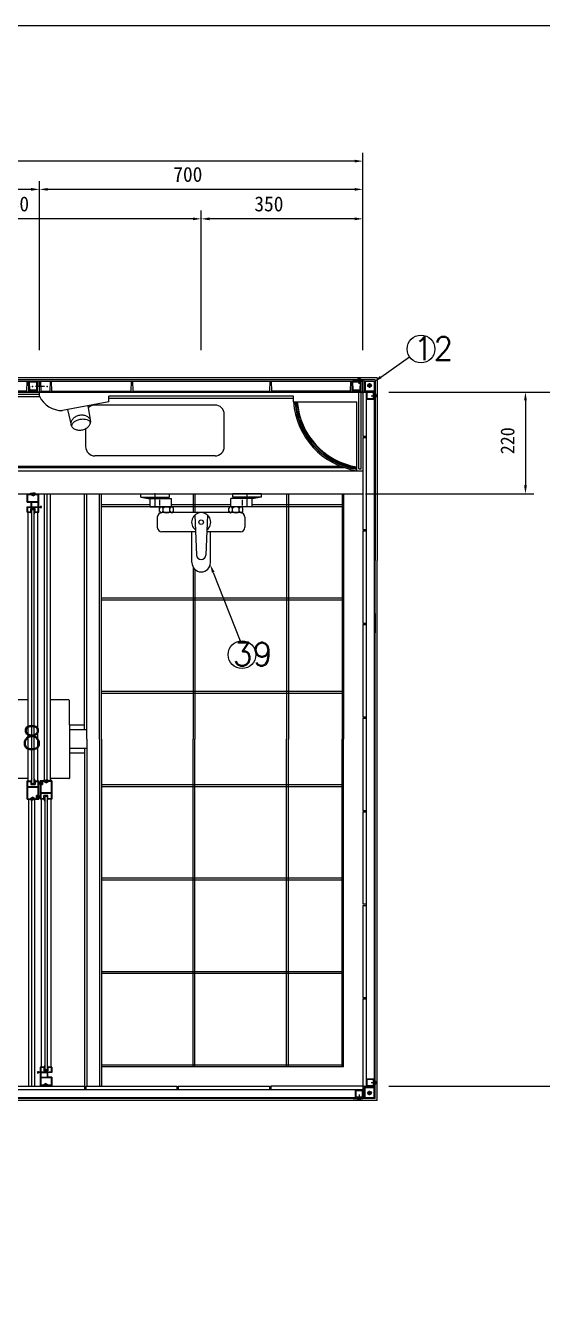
# Model space of a CAD drawing. Header units: inches. Extents: x -1249499 to 290957, y -589671 to 1013543.
# Drawn here: x -871088 to -869970, y 305047 to 307814 of the extents above; entities that cross this region are included whole.
import ezdxf

# ---------------------------------------------------------------- set-up
doc = ezdxf.new("R2010")
doc.units = ezdxf.units.IN
doc.header["$MEASUREMENT"] = 0
doc.linetypes.add('CENTER', pattern=[2, 1.25, -0.25, 0.25, -0.25])
doc.layers.add('DIM', color=1, linetype='Continuous')
doc.layers.add('PARTLIST', color=6, linetype='Continuous')
doc.styles.add('HSG', font='SIMPLEX', dxfattribs={"width": 0.75, "bigfont": 'HSG2'})
doc.styles.get("Standard").update_dxf_attribs({"font": 'DotumChe.ttf'})

# ---------------------------------------------------------------- blocks, each defined once
blk = doc.blocks.new('PYEOUN-T')
at = {"color": 4}
blk.add_line((-11, 0), (8.7, 0), dxfattribs=at)
for p in [(-17, 0), (14.7, 0)]:
    blk.add_point(p, dxfattribs=at)
blk = doc.blocks.new('*X1194')
at = {"color": 0}
for p, q in [((5033.1, 3732.1), (5039.8, 3738.7)), ((5034.3, 3736.7), (5040.7, 3743.1)), ((5035.2, 3741.2), (5041.3, 3747.3)), ((5036, 3745.5), (5041.9, 3751.4)), ((5036.6, 3749.7), (5042.3, 3755.4)), ((5037.1, 3753.7), (5042.7, 3759.3)), ((5037.5, 3757.7), (5039.5, 3759.6)), ((5023, 3704.2), (5032.5, 3713.8)), ((5025.9, 3710.7), (5034.5, 3719.3)), ((5028.2, 3716.5), (5036.2, 3724.5)), ((5030.2, 3722), (5037.6, 3729.5)), ((5031.8, 3727.2), (5038.8, 3734.2)), ((4969.6, 3636.7), (5018.1, 3685.2)), ((5005.9, 3676.6), (5023.3, 3693.9)), ((5014.2, 3688.4), (5027.1, 3701.3)), ((5019.3, 3697), (5030.1, 3707.8)), ((4981.6, 3645.1), (5009.7, 3673.3)), ((4930.3, 3618.6), (4938.3, 3626.6)), ((4935.5, 3620.3), (4944.2, 3628.9)), ((4941, 3622.3), (4950.6, 3631.8)), ((4947, 3624.7), (4957.8, 3635.6)), ((4953.5, 3627.7), (4966.4, 3640.6)), ((4960.9, 3631.5), (4978.2, 3648.9)), ((4908.7, 3614.7), (4913.6, 3619.6)), ((4908.7, 3618.2), (4909.3, 3618.8)), ((4911.7, 3614.2), (4918.1, 3620.5)), ((4916.1, 3615), (4922.7, 3621.7)), ((4920.6, 3616), (4927.6, 3623)), ((4925.3, 3617.2), (4932.8, 3624.6))]:
    blk.add_line(p, q, dxfattribs=at)

msp = doc.modelspace()

# ---------------------------------------------------------------- linework, layer by layer
at = {"layer": 'DIM'}
msp.add_lwpolyline([(-873198.2, 307814.5), (-866025.2, 307814.5), (-866025.2, 302152.1), (-873198.2, 302152.1)], close=True, dxfattribs=at)
at = {"layer": 'PARTLIST', "color": 4, "linetype": 'Continuous'}
for p, q in [((-870358.4, 307112.1), (-870358.4, 307539.2)), ((-870376.4, 307521.2), (-872445.4, 307521.2)), ((-871058.4, 307112.1), (-871058.4, 307478.1)), ((-870358.4, 307112.1), (-870358.4, 307478.1)), ((-871076.4, 307460.1), (-871645.2, 307460.1)), ((-870376.4, 307460.1), (-871040.4, 307460.1)), ((-870726.4, 307396.3), (-871440.4, 307396.3)), ((-870708.4, 307112.1), (-870708.4, 307414.3)), ((-870376.4, 307396.3), (-870690.4, 307396.3)), ((-870358.4, 307112.1), (-870358.4, 307414.3)), ((-870302.5, 307021.4), (-869915.7, 307021.4)), ((-870302.5, 307021.4), (-869833.7, 307021.4)), ((-870297.1, 307021.4), (-869988.7, 307021.4)), ((-870006.7, 307003.4), (-870006.7, 306819.4)), ((-870353, 306801.4), (-869988.7, 306801.4)), ((-870302.5, 305519.4), (-869915.7, 305519.4)), ((-870302.5, 305519.4), (-869833.7, 305519.4))]:
    msp.add_line(p, q, dxfattribs=at)
at = {"layer": 'PARTLIST'}
for p, q in [((-871065.3, 307052.4), (-872494.2, 307052.4)), ((-871065.3, 307047.9), (-872489.7, 307047.9)), ((-871663.2, 307045.4), (-871058.4, 307045.4)), ((-871085.4, 307023.4), (-871084.7, 307045.4)), ((-871081.4, 307023.4), (-871082.2, 307045.4)), ((-871079.5, 307025.4), (-871080.1, 307043.4)), ((-871080.1, 307043.4), (-871063.7, 307043.4)), ((-870327.4, 307052.4), (-871065.3, 307052.4)), ((-870331.9, 307047.9), (-871065.3, 307047.9)), ((-871064.4, 307025.4), (-871063.7, 307043.4)), ((-871062.4, 307023.4), (-871061.7, 307045.4)), ((-871058.4, 307045.4), (-870358.4, 307045.4)), ((-871058.4, 307021.4), (-871058.4, 307045.4)), ((-871054.4, 307023.4), (-871055.2, 307045.4)), ((-871054.4, 307023.4), (-871055.2, 307045.4)), ((-871035.4, 307023.4), (-871034.7, 307045.4)), ((-871031.4, 307023.4), (-871032.2, 307045.4)), ((-870859.9, 307045.4), (-870860.4, 307023.4)), ((-870857, 307045.4), (-870856.4, 307023.4)), ((-870559.9, 307045.4), (-870560.4, 307023.4)), ((-870557, 307045.4), (-870556.4, 307023.4)), ((-870385.4, 307023.4), (-870384.9, 307045.4)), ((-870381.4, 307023.4), (-870382, 307045.4)), ((-870379.5, 307025.4), (-870380.1, 307043.4)), ((-870380.1, 307043.4), (-870363.7, 307043.4)), ((-870379.4, 307047.9), (-870379.4, 307045.4)), ((-870379.4, 307047.9), (-870358.4, 307047.9)), ((-870358.4, 307045.4), (-870379.4, 307045.4)), ((-870362.4, 307048.9), (-870370.4, 307048.9)), ((-870366.4, 307039.5), (-870366.4, 307051.9)), ((-870364.4, 307025.4), (-870363.7, 307043.4)), ((-870362.4, 307023.4), (-870361.9, 307045.4)), ((-870358.4, 307021.4), (-870358.4, 307045.4)), ((-870358.4, 307021.4), (-870358.4, 307045.4)), ((-870355.9, 307045.4), (-870355.9, 307023.9)), ((-870353.9, 307045.4), (-870353.9, 307023.9)), ((-870353.9, 307045.4), (-870334.4, 307045.4)), ((-870348.9, 307035.9), (-870338.9, 307035.9)), ((-870345.9, 307036.2), (-870344.2, 307036.2)), ((-870345.9, 307035.6), (-870344.2, 307035.6)), ((-870344.2, 307037.9), (-870344.2, 307036.2)), ((-870344.2, 307035.6), (-870344.2, 307034)), ((-870343.9, 307040.9), (-870343.9, 307030.9)), ((-870343.6, 307037.9), (-870343.6, 307036.2)), ((-870343.6, 307036.2), (-870342, 307036.2)), ((-870343.6, 307035.6), (-870343.6, 307034)), ((-870343.6, 307035.6), (-870342, 307035.6)), ((-870334.4, 307045.4), (-870334.4, 307023.9)), ((-870331.9, 307047.9), (-870331.9, 306657.3)), ((-870327.4, 307052.4), (-870327.4, 306657.3)), ((-870334.4, 307021.4), (-872464.4, 307021.4)), ((-870362.2, 307021.4), (-872463.4, 307021.4)), ((-871047.6, 307021.4), (-872463.2, 307021.4)), ((-871047.6, 307021.4), (-872463.2, 307021.4)), ((-872462.4, 307021.4), (-870362.2, 307021.4)), ((-870367.6, 307021.4), (-872462.4, 307021.4)), ((-870950.8, 307021.4), (-872462.4, 307021.4)), ((-871058.4, 307016.4), (-871962.5, 307016.4)), ((-871058.4, 307011.4), (-871962.5, 307011.4)), ((-871085.4, 307023.4), (-871261.2, 307023.4)), ((-871062.4, 307023.4), (-871081.4, 307023.4)), ((-871064.4, 307025.4), (-871079.5, 307025.4)), ((-871058.4, 307021.4), (-870362.2, 307021.4)), ((-871058.4, 307012.4), (-871058.4, 307021.4)), ((-871054.4, 307023.4), (-871035.4, 307023.4)), ((-871054.4, 307023.4), (-871035.4, 307023.4)), ((-871031.4, 307023.4), (-870860.4, 307023.4)), ((-870508.4, 307012.4), (-870908.4, 307012.4)), ((-870908.4, 307000.4), (-870908.4, 307012.4)), ((-870508.4, 307007.4), (-870908.4, 307007.4)), ((-870856.4, 307023.4), (-870702.6, 307023.4)), ((-870706.4, 307023.4), (-870560.4, 307023.4)), ((-870385.4, 307023.4), (-870556.4, 307023.4)), ((-870508.4, 307000.4), (-870508.4, 307012.4)), ((-870362.4, 307023.4), (-870381.4, 307023.4)), ((-870364.4, 307025.4), (-870379.5, 307025.4)), ((-870367.6, 306855.2), (-870367.6, 307021.4)), ((-870362.2, 306855.2), (-870362.2, 307021.4)), ((-870356, 307021.4), (-870360.8, 307021.4)), ((-870358.4, 307021.4), (-870360.8, 307021.4)), ((-870360.8, 307021.4), (-870358.4, 307021.4)), ((-870360.8, 307021.4), (-870358.4, 307021.4)), ((-870358.4, 307021.4), (-870358.4, 307023.8)), ((-870358.4, 307021.4), (-870358.4, 306926.4)), ((-870358.4, 307021.4), (-870356, 307021.4)), ((-870358.4, 307021.4), (-870358.4, 307019)), ((-870358.4, 307019), (-870358.4, 307021.4)), ((-870358.4, 307021.4), (-870358.4, 307019)), ((-870358.4, 307021.4), (-870334.4, 307021.4)), ((-870358.4, 307021.4), (-870334.4, 307021.4)), ((-870355.9, 307023.9), (-870334.4, 307023.9)), ((-870351.4, 307021.4), (-870351.4, 305519.4)), ((-870350.4, 307005.4), (-870350.4, 307021.4)), ((-870349.2, 307006.6), (-870349.2, 307020.2)), ((-870335.6, 307020.2), (-870349.2, 307020.2)), ((-870335.6, 307006.6), (-870349.2, 307006.6)), ((-870340.3, 307013.4), (-870328, 307013.4)), ((-870335.6, 307006.6), (-870335.6, 307020.2)), ((-870334.4, 307021.4), (-870334.4, 305519.4)), ((-870331.9, 307021.4), (-870331.9, 307000.4)), ((-870330.9, 307017.4), (-870330.9, 307009.4)), ((-870908.4, 307000.4), (-871008.4, 306981.4)), ((-870997.4, 306983.5), (-870989.6, 306950.2)), ((-870953.7, 306991.8), (-870948.1, 306957.7)), ((-870678.4, 306993.4), (-870938.4, 306993.4)), ((-870508.4, 307000.4), (-870371.4, 307000.4)), ((-870371.4, 306851.4), (-870371.4, 307000.4)), ((-870334.4, 307005.4), (-870350.4, 307005.4)), ((-870334.4, 307000.4), (-870331.9, 307000.4)), ((-870658.4, 306903.4), (-870658.4, 306973.4)), ((-870358.4, 306926.4), (-870351.4, 306926.4)), ((-870358.4, 306923.4), (-870358.4, 306723.9)), ((-870358.4, 306923.4), (-870351.4, 306923.4)), ((-870678.4, 306883.4), (-870938.4, 306883.4)), ((-871171.5, 306861.4), (-870407.7, 306861.4)), ((-871171.5, 306858.4), (-870399.7, 306858.4)), ((-871171.5, 306851.4), (-870462.4, 306851.4)), ((-871171.5, 306851.4), (-870358.4, 306851.4)), ((-870371.4, 306851.4), (-870358.4, 306851.4)), ((-870367.6, 306855.2), (-870362.2, 306855.2)), ((-871183.6, 306801.4), (-870358.4, 306801.4)), ((-871084.9, 306801.4), (-871059.9, 306801.4)), ((-871084.9, 306783.4), (-871084.9, 306801.4)), ((-871083.7, 306800.2), (-871072.9, 306800.2)), ((-871083.7, 306784.6), (-871083.7, 306800.2)), ((-871077.4, 306801.4), (-871077.4, 306802.9)), ((-871077.4, 306802.9), (-871072.4, 306802.9)), ((-871072.9, 306797), (-871077.4, 306800.2)), ((-871076.4, 306800.2), (-871076.4, 306801.4)), ((-871072.9, 306797), (-871072.9, 306800.9)), ((-871072.9, 306800.9), (-871072.4, 306800.9)), ((-871067.4, 306802.9), (-871072.4, 306802.9)), ((-871071.9, 306800.9), (-871072.4, 306800.9)), ((-871071.9, 306797), (-871071.9, 306800.9)), ((-871071.9, 306800.2), (-871061.1, 306800.2)), ((-871071.9, 306797), (-871067.4, 306800.2)), ((-871068.4, 306800.2), (-871068.4, 306801.4)), ((-871067.4, 306801.4), (-871067.4, 306802.9)), ((-871061.1, 306784.6), (-871061.1, 306800.2)), ((-871059.9, 306773.4), (-871059.9, 306801.4)), ((-871058.4, 306801.4), (-870358.4, 306801.4)), ((-871047.4, 306181.9), (-871047.4, 306801.4)), ((-871041.4, 306181.9), (-871041.4, 306801.4)), ((-871034.4, 306181.9), (-871034.4, 306801.4)), ((-870839.1, 306801.4), (-870777.1, 306801.4)), ((-870839.1, 306794.4), (-870839.1, 306801.4)), ((-870839.1, 306794.4), (-870777.1, 306794.4)), ((-870839.1, 306794.4), (-870823.1, 306791.4)), ((-870823.1, 306791.4), (-870772.9, 306791.4)), ((-870818.6, 306773.4), (-870818.6, 306791.4)), ((-870797.6, 306776.4), (-870797.6, 306788.4)), ((-870777.1, 306794.4), (-870793.1, 306791.4)), ((-870777.1, 306794.4), (-870777.1, 306801.4)), ((-870772.9, 306773.4), (-870772.9, 306791.4)), ((-870593.8, 306791.4), (-870643.9, 306791.4)), ((-870643.9, 306773.4), (-870643.9, 306791.4)), ((-870577.8, 306801.4), (-870639.8, 306801.4)), ((-870639.8, 306794.4), (-870639.8, 306801.4)), ((-870577.8, 306794.4), (-870639.8, 306794.4)), ((-870639.8, 306794.4), (-870623.8, 306791.4)), ((-870619.3, 306776.4), (-870619.3, 306788.4)), ((-870598.3, 306773.4), (-870598.3, 306791.4)), ((-870577.8, 306794.4), (-870593.8, 306791.4)), ((-870577.8, 306794.4), (-870577.8, 306801.4)), ((-871084.9, 306783.4), (-871076.1, 306783.4)), ((-871084.9, 306773.4), (-871076.1, 306773.4)), ((-871084.9, 306761.4), (-871084.9, 306773.4)), ((-871084.9, 306761.4), (-871076.9, 306761.4)), ((-871083.7, 306784.6), (-871061.1, 306784.6)), ((-871083.7, 306772.2), (-871061.1, 306772.2)), ((-871083.7, 306762.6), (-871083.7, 306772.2)), ((-871083.7, 306762.6), (-871076.9, 306762.6)), ((-871082.9, 306180.4), (-871082.9, 306761.4)), ((-871076.9, 306761.4), (-871076.9, 306769.6)), ((-871076.9, 306769.6), (-871067.9, 306769.6)), ((-871074.9, 306757.1), (-871076.9, 306761.4)), ((-871076.1, 306773.4), (-871076.1, 306783.4)), ((-871074.9, 306783.4), (-871061.1, 306783.4)), ((-871074.9, 306773.4), (-871074.9, 306783.4)), ((-871074.9, 306773.4), (-871061.1, 306773.4)), ((-871074.9, 306174.3), (-871074.9, 306767.6)), ((-871074.9, 306767.6), (-871069.9, 306767.6)), ((-871069.9, 306174.3), (-871069.9, 306767.6)), ((-871069.9, 306757.1), (-871067.9, 306761.4)), ((-871067.9, 306761.4), (-871067.9, 306769.6)), ((-871067.9, 306762.6), (-871061.1, 306762.6)), ((-871067.9, 306761.4), (-871059.9, 306761.4)), ((-871061.9, 306180.4), (-871061.9, 306761.4)), ((-871061.1, 306773.4), (-871061.1, 306783.4)), ((-871061.1, 306762.6), (-871061.1, 306772.2)), ((-871059.9, 306773.4), (-871056.8, 306773.4)), ((-871059.9, 306772.2), (-871056.8, 306772.2)), ((-871059.9, 306761.4), (-871059.9, 306772.2)), ((-870818.6, 306773.4), (-870772.2, 306773.4)), ((-870798.4, 306763.4), (-870798.4, 306770.4)), ((-870623.6, 306760.8), (-870793.3, 306760.8)), ((-870790.9, 306763.4), (-870790.9, 306770.4)), ((-870775.9, 306763.4), (-870775.9, 306770.4)), ((-870768.4, 306763.4), (-870768.4, 306770.4)), ((-870648.4, 306763.4), (-870648.4, 306770.4)), ((-870598.3, 306773.4), (-870644.7, 306773.4)), ((-870640.9, 306763.4), (-870640.9, 306770.4)), ((-870625.9, 306763.4), (-870625.9, 306770.4)), ((-870618.4, 306763.4), (-870618.4, 306770.4)), ((-870803.3, 306750.8), (-870803.3, 306729)), ((-870721.9, 306755.6), (-870718.6, 306668.8)), ((-870695, 306755.6), (-870698.3, 306668.8)), ((-870613.6, 306750.8), (-870613.6, 306729)), ((-870720.5, 306719), (-870793.3, 306719)), ((-870728.4, 306652.4), (-870728.4, 306719)), ((-870623.6, 306719), (-870696.4, 306719)), ((-870688.4, 306652.4), (-870688.4, 306719)), ((-870358.4, 306723.9), (-870351.4, 306723.9)), ((-870358.4, 306720.9), (-870358.4, 306521.4)), ((-870358.4, 306720.9), (-870351.4, 306720.9)), ((-870358.4, 306720.9), (-870351.4, 306720.9)), ((-870331.9, 305886.4), (-870331.9, 306657.3)), ((-870327.4, 305959.1), (-870327.4, 306657.3)), ((-870331.9, 306542.4), (-870331.9, 306500.4)), ((-870358.4, 306521.4), (-870351.4, 306521.4)), ((-870358.4, 306518.4), (-870358.4, 306318.9)), ((-870358.4, 306518.4), (-870351.4, 306518.4)), ((-870358.4, 306518.4), (-870351.4, 306518.4)), ((-870358.4, 306318.9), (-870351.4, 306318.9)), ((-870358.4, 306315.9), (-870358.4, 306116.4)), ((-870358.4, 306315.9), (-870351.4, 306315.9)), ((-870358.4, 306315.9), (-870351.4, 306315.9)), ((-871084.9, 306180.4), (-871076.9, 306180.4)), ((-871084.9, 306140.4), (-871084.9, 306180.4)), ((-871083.7, 306179.2), (-871076.9, 306179.2)), ((-871083.7, 306167.7), (-871083.7, 306179.2)), ((-871074.9, 306184.8), (-871076.9, 306180.4)), ((-871076.9, 306180.4), (-871076.9, 306172.3)), ((-871069.9, 306184.8), (-871067.9, 306180.4)), ((-871067.9, 306180.4), (-871059.9, 306180.4)), ((-871067.9, 306180.4), (-871067.9, 306172.3)), ((-871067.9, 306179.2), (-871061.1, 306179.2)), ((-871061.1, 306167.7), (-871061.1, 306179.2)), ((-871059.9, 306146.4), (-871059.9, 306180.4)), ((-871058.4, 306179.2), (-871053.4, 306176.5)), ((-871058.4, 306178.7), (-871053.1, 306176.4)), ((-871058.4, 306178.1), (-871053.1, 306176.4)), ((-871058.4, 306177.6), (-871053.1, 306176.4)), ((-871058.4, 306177.2), (-871053.1, 306176.4)), ((-871058.4, 306176.9), (-871053.4, 306176.5)), ((-871058.4, 306176.1), (-871053.4, 306176.5)), ((-871058.4, 306173.8), (-871053.4, 306176.5)), ((-871058.4, 306175.7), (-871053.1, 306176.5)), ((-871058.4, 306174.3), (-871053.1, 306176.5)), ((-871058.4, 306174.9), (-871053.1, 306176.5)), ((-871058.4, 306175.4), (-871053.1, 306176.5)), ((-871053.1, 306176.4), (-871058.4, 306176.4)), ((-871031.9, 306180.4), (-871056.9, 306180.4)), ((-871056.9, 306180.4), (-871051.9, 306180.4)), ((-871056.9, 306180.4), (-871056.9, 306178.4)), ((-871056.9, 306180.4), (-871056.9, 306178.4)), ((-871056.9, 306178.4), (-871055.7, 306178.4)), ((-871053.1, 306179.2), (-871055.7, 306179.2)), ((-871055.7, 306179.2), (-871053.1, 306179.2)), ((-871055.7, 306179.2), (-871055.7, 306178.4)), ((-871055.7, 306179.2), (-871055.7, 306178.4)), ((-871053.1, 306179.2), (-871053.1, 306173.6)), ((-871044.9, 306179.2), (-871051.9, 306179.2)), ((-871051.9, 306179.2), (-871051.9, 306172.4)), ((-871049.4, 306181.9), (-871044.4, 306181.9)), ((-871049.4, 306180.4), (-871049.4, 306181.9)), ((-871044.9, 306176), (-871049.4, 306179.2)), ((-871048.4, 306179.2), (-871048.4, 306180.4)), ((-871044.9, 306179.9), (-871044.4, 306179.9)), ((-871044.9, 306176), (-871044.9, 306179.9)), ((-871039.4, 306181.9), (-871044.4, 306181.9)), ((-871043.9, 306179.9), (-871044.4, 306179.9)), ((-871043.9, 306176), (-871043.9, 306179.9)), ((-871033.1, 306179.2), (-871043.9, 306179.2)), ((-871043.9, 306176), (-871039.4, 306179.2)), ((-871040.4, 306179.2), (-871040.4, 306180.4)), ((-871039.4, 306180.4), (-871039.4, 306181.9)), ((-871033.1, 306179.2), (-871033.1, 306154.3)), ((-871031.9, 306180.4), (-871031.9, 306140.4)), ((-871083.7, 306167.7), (-871061.1, 306167.7)), ((-871083.7, 306166.5), (-871061.1, 306166.5)), ((-871083.7, 306141.6), (-871083.7, 306166.5)), ((-871076.9, 306172.3), (-871067.9, 306172.3)), ((-871074.9, 306174.3), (-871069.9, 306174.3)), ((-871064.9, 306141.6), (-871064.9, 306148.4)), ((-871061.1, 306148.4), (-871064.9, 306148.4)), ((-871061.1, 306148.4), (-871061.1, 306166.5)), ((-871059.9, 306146.4), (-871059.9, 306148.4)), ((-871056.9, 306174.4), (-871056.9, 306172.4)), ((-871056.9, 306174.4), (-871055.7, 306174.4)), ((-871056.9, 306174.4), (-871056.9, 306140.4)), ((-871055.7, 306174.4), (-871055.7, 306173.6)), ((-871055.7, 306174.4), (-871055.7, 306173.6)), ((-871055.7, 306173.6), (-871053.1, 306173.6)), ((-871055.7, 306172.4), (-871055.7, 306154.3)), ((-871055.7, 306172.4), (-871051.9, 306172.4)), ((-871033.1, 306154.3), (-871055.7, 306154.3)), ((-871055.7, 306153.1), (-871055.7, 306141.6)), ((-871033.1, 306153.1), (-871055.7, 306153.1)), ((-871048.9, 306140.4), (-871048.9, 306148.6)), ((-871039.9, 306148.6), (-871048.9, 306148.6)), ((-871039.9, 306140.4), (-871039.9, 306148.6)), ((-871033.1, 306153.1), (-871033.1, 306141.6)), ((-871084.9, 306140.4), (-871059.9, 306140.4)), ((-871083.7, 306141.6), (-871072.9, 306141.6)), ((-871082.4, 306140.4), (-871082.4, 305519.4)), ((-871072.9, 306144.9), (-871077.4, 306141.6)), ((-871077.4, 306140.4), (-871077.4, 306138.9)), ((-871077.4, 306138.9), (-871072.4, 306138.9)), ((-871076.4, 306141.6), (-871076.4, 306140.4)), ((-871075.4, 306138.9), (-871075.4, 305519.4)), ((-871072.9, 306144.9), (-871072.9, 306140.9)), ((-871072.9, 306140.9), (-871072.4, 306140.9)), ((-871071.9, 306140.9), (-871072.4, 306140.9)), ((-871067.4, 306138.9), (-871072.4, 306138.9)), ((-871071.9, 306144.9), (-871067.4, 306141.6)), ((-871071.9, 306144.9), (-871071.9, 306140.9)), ((-871071.9, 306141.6), (-871064.9, 306141.6)), ((-871069.4, 306138.9), (-871069.4, 305519.4)), ((-871068.4, 306141.6), (-871068.4, 306140.4)), ((-871067.4, 306140.4), (-871067.4, 306138.9)), ((-871059.9, 306140.4), (-871064.9, 306140.4)), ((-871063.7, 306141.6), (-871063.7, 306147.2)), ((-871061.1, 306147.2), (-871063.7, 306147.2)), ((-871058.4, 306146.6), (-871063.7, 306144.3)), ((-871058.4, 306146), (-871063.7, 306144.3)), ((-871058.4, 306145.5), (-871063.7, 306144.3)), ((-871058.4, 306145.1), (-871063.7, 306144.3)), ((-871058.4, 306143.3), (-871063.7, 306144.4)), ((-871058.4, 306142.8), (-871063.7, 306144.4)), ((-871058.4, 306142.2), (-871063.7, 306144.4)), ((-871058.4, 306143.6), (-871063.7, 306144.4)), ((-871063.7, 306144.4), (-871058.4, 306144.4)), ((-871061.1, 306141.6), (-871063.7, 306141.6)), ((-871063.7, 306141.6), (-871061.1, 306141.6)), ((-871058.4, 306147.1), (-871063.5, 306144.4)), ((-871058.4, 306144.8), (-871063.5, 306144.4)), ((-871058.4, 306141.7), (-871063.5, 306144.4)), ((-871058.4, 306144), (-871063.5, 306144.4)), ((-871061.1, 306146.4), (-871061.1, 306147.2)), ((-871061.1, 306146.4), (-871061.1, 306147.2)), ((-871059.9, 306146.4), (-871061.1, 306146.4)), ((-871059.9, 306142.4), (-871061.1, 306142.4)), ((-871061.1, 306141.6), (-871061.1, 306142.4)), ((-871061.1, 306141.6), (-871061.1, 306142.4)), ((-871059.9, 306140.4), (-871059.9, 306142.4)), ((-871059.9, 306140.4), (-871059.9, 306142.4)), ((-871048.9, 306140.4), (-871056.9, 306140.4)), ((-871048.9, 306141.6), (-871055.7, 306141.6)), ((-871054.9, 306140.4), (-871054.9, 305560.9)), ((-871046.9, 306136.1), (-871048.9, 306140.4)), ((-871046.9, 306146.6), (-871046.9, 305554.8)), ((-871041.9, 306146.6), (-871046.9, 306146.6)), ((-871041.9, 306146.6), (-871041.9, 305554.8)), ((-871041.9, 306136.1), (-871039.9, 306140.4)), ((-871033.1, 306141.6), (-871039.9, 306141.6)), ((-871031.9, 306140.4), (-871039.9, 306140.4)), ((-871033.9, 306140.4), (-871033.9, 305560.9)), ((-870358.4, 306116.4), (-870351.4, 306116.4)), ((-870358.4, 306113.4), (-870358.4, 305913.9)), ((-870358.4, 306113.4), (-870351.4, 306113.4)), ((-870358.4, 306113.4), (-870351.4, 306113.4)), ((-870327.4, 305488.4), (-870327.4, 305964.9)), ((-870358.4, 305913.9), (-870351.4, 305913.9)), ((-870358.4, 305910.9), (-870358.4, 305711.4)), ((-870358.4, 305910.9), (-870351.4, 305910.9)), ((-870358.4, 305910.9), (-870351.4, 305910.9)), ((-870331.9, 305492.9), (-870331.9, 305891.6)), ((-870358.4, 305711.4), (-870351.4, 305711.4)), ((-870358.4, 305708.4), (-870358.4, 305519.4)), ((-870358.4, 305708.4), (-870351.4, 305708.4)), ((-871056.9, 305550.1), (-871060.1, 305550.1)), ((-871056.9, 305548.9), (-871060.1, 305548.9)), ((-871048.9, 305560.9), (-871056.9, 305560.9)), ((-871056.9, 305560.9), (-871056.9, 305550.1)), ((-871056.9, 305548.9), (-871056.9, 305520.9)), ((-871048.9, 305559.7), (-871055.7, 305559.7)), ((-871055.7, 305559.7), (-871055.7, 305550.1)), ((-871033.1, 305550.1), (-871055.7, 305550.1)), ((-871055.7, 305548.9), (-871041.9, 305548.9)), ((-871055.7, 305548.9), (-871055.7, 305538.9)), ((-871046.9, 305565.3), (-871048.9, 305560.9)), ((-871048.9, 305560.9), (-871048.9, 305552.8)), ((-871039.9, 305552.8), (-871048.9, 305552.8)), ((-871041.9, 305554.8), (-871046.9, 305554.8)), ((-871041.9, 305565.3), (-871039.9, 305560.9)), ((-871041.9, 305548.9), (-871041.9, 305538.9)), ((-871031.9, 305548.9), (-871040.7, 305548.9)), ((-871040.7, 305548.9), (-871040.7, 305538.9)), ((-871039.9, 305560.9), (-871039.9, 305552.8)), ((-871031.9, 305560.9), (-871039.9, 305560.9)), ((-871033.1, 305559.7), (-871039.9, 305559.7)), ((-871033.1, 305559.7), (-871033.1, 305550.1)), ((-871031.9, 305560.9), (-871031.9, 305548.9)), ((-870334.4, 305540.4), (-870331.9, 305540.4)), ((-870331.9, 305519.4), (-870331.9, 305540.4)), ((-871762, 305512.4), (-870358.4, 305512.4)), ((-871157.9, 305519.4), (-870960.9, 305519.4)), ((-871031.9, 305520.9), (-871056.9, 305520.9)), ((-871055.7, 305538.9), (-871041.9, 305538.9)), ((-871055.7, 305537.7), (-871055.7, 305522.1)), ((-871033.1, 305537.7), (-871055.7, 305537.7)), ((-871044.9, 305522.1), (-871055.7, 305522.1)), ((-871044.9, 305525.4), (-871049.4, 305522.1)), ((-871049.4, 305520.9), (-871049.4, 305519.4)), ((-871049.4, 305519.4), (-871044.4, 305519.4)), ((-871048.4, 305522.1), (-871048.4, 305520.9)), ((-871044.9, 305525.4), (-871044.9, 305521.4)), ((-871044.9, 305521.4), (-871044.4, 305521.4)), ((-871043.9, 305521.4), (-871044.4, 305521.4)), ((-871039.4, 305519.4), (-871044.4, 305519.4)), ((-871043.9, 305525.4), (-871043.9, 305521.4)), ((-871043.9, 305525.4), (-871039.4, 305522.1)), ((-871033.1, 305522.1), (-871043.9, 305522.1)), ((-871031.9, 305538.9), (-871040.7, 305538.9)), ((-871040.4, 305522.1), (-871040.4, 305520.9)), ((-871039.4, 305520.9), (-871039.4, 305519.4)), ((-871033.1, 305537.7), (-871033.1, 305522.1)), ((-871031.9, 305538.9), (-871031.9, 305520.9)), ((-870960.9, 305519.4), (-870960.9, 305512.4)), ((-870957.9, 305519.4), (-870760.9, 305519.4)), ((-870957.9, 305519.4), (-870957.9, 305512.4)), ((-870760.9, 305519.4), (-870760.9, 305512.4)), ((-870757.9, 305519.4), (-870560.9, 305519.4)), ((-870757.9, 305519.4), (-870757.9, 305512.4)), ((-870560.9, 305519.4), (-870560.9, 305512.4)), ((-870358.4, 305519.4), (-870557.9, 305519.4)), ((-870557.9, 305519.4), (-870557.9, 305512.4)), ((-870358.4, 305519.4), (-870358.4, 305495.4)), ((-870358.4, 305519.4), (-870334.4, 305519.4)), ((-870358.4, 305519.4), (-870334.4, 305519.4)), ((-870355.9, 305495.4), (-870355.9, 305516.9)), ((-870355.9, 305516.9), (-870334.4, 305516.9)), ((-870353.9, 305495.4), (-870353.9, 305516.9)), ((-870350.4, 305535.4), (-870334.4, 305535.4)), ((-870350.4, 305519.4), (-870350.4, 305535.4)), ((-870334.4, 305519.4), (-870350.4, 305519.4)), ((-870335.6, 305534.2), (-870349.2, 305534.2)), ((-870349.2, 305520.6), (-870349.2, 305534.2)), ((-870335.6, 305520.6), (-870349.2, 305520.6)), ((-870340.3, 305527.4), (-870328, 305527.4)), ((-870335.6, 305520.6), (-870335.6, 305534.2)), ((-870334.4, 305495.4), (-870334.4, 305516.9)), ((-870330.9, 305523.4), (-870330.9, 305531.4)), ((-871762, 305495.4), (-870358.4, 305495.4)), ((-871066.3, 305492.9), (-871747, 305492.9)), ((-871066.3, 305488.4), (-871747, 305488.4)), ((-870379.4, 305492.9), (-870379.4, 305495.4)), ((-870379.4, 305492.9), (-870358.4, 305492.9)), ((-870374.4, 305495.4), (-870374.4, 305511.4)), ((-870374.4, 305511.4), (-870358.4, 305511.4)), ((-870373.2, 305496.6), (-870373.2, 305510.2)), ((-870373.2, 305510.2), (-870359.6, 305510.2)), ((-870373.2, 305496.6), (-870359.6, 305496.6)), ((-870362.4, 305491.9), (-870370.4, 305491.9)), ((-870366.4, 305501.3), (-870366.4, 305489)), ((-870359.6, 305496.6), (-870359.6, 305510.2)), ((-870353.9, 305495.4), (-870334.4, 305495.4)), ((-870348.9, 305504.9), (-870338.9, 305504.9)), ((-870345.9, 305505.2), (-870344.2, 305505.2)), ((-870345.9, 305504.6), (-870344.2, 305504.6)), ((-870344.2, 305505.2), (-870344.2, 305506.9)), ((-870344.2, 305503), (-870344.2, 305504.6)), ((-870343.9, 305499.9), (-870343.9, 305509.9)), ((-870343.6, 305505.2), (-870343.6, 305506.9)), ((-870343.6, 305505.2), (-870342, 305505.2)), ((-870343.6, 305504.6), (-870342, 305504.6)), ((-870343.6, 305503), (-870343.6, 305504.6))]:
    msp.add_line(p, q, dxfattribs=at)
at = {"layer": 'PARTLIST', "color": 7}
for p, q in [((-870370.4, 307048.9), (-870370.4, 307047.9)), ((-870362.4, 307048.9), (-870362.4, 307047.9)), ((-870345.9, 307036.2), (-870345.9, 307035.6)), ((-870344.2, 307037.9), (-870343.6, 307037.9)), ((-870343.6, 307034), (-870344.2, 307034)), ((-870342, 307035.6), (-870342, 307036.2)), ((-871058.4, 307021.4), (-872463.4, 307021.4)), ((-871058.4, 307021.4), (-872463.4, 307021.4)), ((-870330.9, 307017.4), (-870331.9, 307017.4)), ((-870330.9, 307009.4), (-870331.9, 307009.4)), ((-870958.4, 306941.8), (-870958.4, 306903.4)), ((-870334.4, 305519.4), (-870334.4, 305494.9)), ((-870330.9, 305531.4), (-870331.9, 305531.4)), ((-870330.9, 305523.4), (-870331.9, 305523.4)), ((-870370.4, 305491.9), (-870370.4, 305492.9)), ((-870362.4, 305491.9), (-870362.4, 305492.9)), ((-870345.9, 305504.6), (-870345.9, 305505.2)), ((-870343.6, 305506.9), (-870344.2, 305506.9)), ((-870344.2, 305503), (-870343.6, 305503)), ((-870342, 305505.2), (-870342, 305504.6))]:
    msp.add_line(p, q, dxfattribs=at)
at = {"layer": 'PARTLIST', "color": 7, "linetype": 'Continuous'}
for p, q in [((-871034.4, 306355.4), (-871034.4, 306801.4)), ((-871034.4, 306185.4), (-871034.4, 306180.4))]:
    msp.add_line(p, q, dxfattribs=at)
at = {"layer": 'PARTLIST', "color": 8, "linetype": 'Continuous'}
for p, q in [((-870960.8, 306290.4), (-870960.8, 306801.4)), ((-870955.8, 306270.4), (-870955.8, 306801.4)), ((-870928.8, 306270.4), (-870928.8, 306801.4)), ((-870923.8, 306270.4), (-870923.8, 306801.4)), ((-870725.8, 306801.4), (-870725.8, 306760.8)), ((-870721.8, 306801.4), (-870721.8, 306760.8)), ((-870523.8, 306801.4), (-870523.8, 306270.4)), ((-870519.8, 306801.4), (-870519.8, 306270.4)), ((-870403.4, 306801.4), (-870403.4, 306270.4)), ((-870400.4, 306801.4), (-870400.4, 306270.4)), ((-870818.6, 306777.4), (-870923.8, 306777.4)), ((-870403.4, 306773.4), (-870923.8, 306773.4)), ((-870643.9, 306777.4), (-870772.9, 306777.4)), ((-870403.4, 306777.4), (-870598.3, 306777.4)), ((-870725.8, 306642.6), (-870725.8, 306270.4)), ((-870721.8, 306637.6), (-870721.8, 306270.4)), ((-870403.4, 306575.4), (-870923.8, 306575.4)), ((-870403.4, 306571.4), (-870923.8, 306571.4)), ((-870403.4, 306373.4), (-870923.8, 306373.4)), ((-871082.9, 306355.4), (-871162.4, 306355.4)), ((-870994.7, 306355.4), (-871034.4, 306355.4)), ((-870993.7, 306301.4), (-870993.7, 306354.4)), ((-870403.4, 306369.4), (-870923.8, 306369.4)), ((-870993.7, 306301.4), (-870993.7, 306186.4)), ((-870955.8, 306290.4), (-870993.7, 306290.4)), ((-870960.8, 306300.4), (-870992.7, 306300.4)), ((-870955.8, 306270.4), (-870955.8, 305519.4)), ((-870928.8, 306270.4), (-870928.8, 305519.4)), ((-870923.8, 306270.4), (-870923.8, 305519.4)), ((-870725.8, 305561.6), (-870725.8, 306270.4)), ((-870721.8, 305561.6), (-870721.8, 306270.4)), ((-870523.8, 305561.6), (-870523.8, 306270.4)), ((-870519.8, 305561.6), (-870519.8, 306270.4)), ((-870403.4, 305561.6), (-870403.4, 306270.4)), ((-870400.4, 305561.6), (-870400.4, 306270.4)), ((-870955.8, 306250.4), (-870993.7, 306250.4)), ((-870960.8, 306240.4), (-870992.7, 306240.4)), ((-870960.8, 306250.4), (-870960.8, 305519.4)), ((-871082.9, 306185.4), (-871162.4, 306185.4)), ((-870994.7, 306185.4), (-871034.4, 306185.4)), ((-870403.4, 306171.4), (-870923.8, 306171.4)), ((-870403.4, 306167.4), (-870923.8, 306167.4)), ((-870403.4, 305969.4), (-870923.8, 305969.4)), ((-870403.4, 305965.4), (-870923.8, 305965.4)), ((-870403.4, 305767.4), (-870923.8, 305767.4)), ((-870403.4, 305763.4), (-870923.8, 305763.4)), ((-870403.4, 305565.4), (-870923.8, 305565.4)), ((-870400.4, 305561.6), (-870923.8, 305561.6))]:
    msp.add_line(p, q, dxfattribs=at)
at = {"layer": 'PARTLIST', "color": 1, "linetype": 'CENTER'}
for p, q in [((-870808.1, 306772.4), (-870808.1, 306802.4)), ((-870608.8, 306772.4), (-870608.8, 306802.4))]:
    msp.add_line(p, q, dxfattribs=at)
at = {"layer": 'PARTLIST', "linetype": 'Continuous'}
for p, q in [((-870331.9, 305492.9), (-871066.3, 305492.9)), ((-870327.4, 305488.4), (-871066.3, 305488.4))]:
    msp.add_line(p, q, dxfattribs=at)
at = {"layer": 'PARTLIST'}
msp.add_lwpolyline([(-870948.4, 306960.3, -0.122728), (-870948.5, 306954, -0.10545), (-870951.7, 306947.5, -0.08767), (-870957.3, 306942.5, -0.078231), (-870965.1, 306939.2, -0.078231), (-870973.5, 306938.5, -0.08767), (-870980.8, 306940.3, -0.10545), (-870986.7, 306944.6, -0.122728), (-870989.6, 306950.2, -0.122728), (-870989.6, 306956.5, -0.10545), (-870986.3, 306963, -0.08767), (-870980.7, 306968, -0.078231), (-870973, 306971.3, -0.078231), (-870964.6, 306972, -0.08767), (-870957.3, 306970.2, -0.10545), (-870951.4, 306965.9, -0.122728)], format="xyb", close=True, dxfattribs=at)
msp.add_lwpolyline([(-870988.3, 306946.9, -0.154021), (-870987.8, 306951.3, -0.106832), (-870984, 306956.4, -0.07356), (-870978.4, 306960.1, -0.060096), (-870970.6, 306962.6, -0.060096), (-870962.4, 306963.2, -0.07356), (-870955.8, 306961.9, -0.106832), (-870950.4, 306958.6, -0.154021), (-870948.3, 306954.7, -0.154021)], format="xyb", dxfattribs=at)
at = {"layer": 'PARTLIST', "color": 4, "linetype": 'Continuous'}
for points in [[(-870319.8, 307053.9, 0), (-870257.8, 307098, 0)], [(-870682.3, 306631.4, 0), (-870624.2, 306482.9, 0)]]:
    msp.add_polyline3d(points, dxfattribs=at)
at = {"layer": 'PARTLIST'}
for centre, radius in [((-870232.7, 307114.6), 30), ((-870708.4, 306739.9), 4.85), ((-870619.9, 306453.2), 30)]:
    msp.add_circle(centre, radius, dxfattribs=at)
at = {"layer": 'PARTLIST', "color": 7}
for centre, radius in [((-870343.9, 307035.9), 4), ((-870343.9, 307035.9), 3), ((-870343.9, 305504.9), 4), ((-870343.9, 305504.9), 3)]:
    msp.add_circle(centre, radius, dxfattribs=at)
for centre, radius, start, end in [((-870366.4, 307047.8), 3.25, 22.3829, 157.6171), ((-870355.9, 307023.9), 2.5, 180, 270), ((-870332.1, 307013.4), 3.25, 292.3829, 67.6171), ((-870355.9, 305516.9), 2.5, 90, 180), ((-870332.1, 305527.4), 3.25, 292.3829, 67.6171), ((-870366.4, 305493.1), 3.25, 202.3829, 337.6171)]:
    msp.add_arc(centre, radius, start, end, dxfattribs=at)
at = {"layer": 'PARTLIST'}
for centre, radius, start, end in [((-870358.4, 307045.4), 2.5, 0, 90), ((-871009, 307036.4), 55, 205.8693, 270.5328), ((-870334.4, 307021.4), 2.5, 0, 90), ((-870938.4, 306973.4), 20, 90, 136.3013), ((-870678.4, 306973.4), 20, 0, 90), ((-870346.8, 307011.5), 162, 183.9355, 261.2593), ((-870346.8, 307011.5), 159, 184.0099, 261.0931), ((-870346.8, 307011.5), 154, 184.1403, 260.8014), ((-870938.4, 306903.4), 20, 180, 270), ((-870678.4, 306903.4), 20, 270, 0), ((-871055.4, 306772.8), 1.5, 203.5782, 156.4218), ((-870793.3, 306750.8), 10, 90, 180), ((-870794.7, 306769.6), 3.84, 12.6804, 167.3196), ((-870794.7, 306764.3), 3.84, 192.6804, 347.3196), ((-870783.4, 306762.6), 10.9, 46.3972, 133.6028), ((-870783.4, 306771.3), 10.9, 226.3972, 313.6028), ((-870772.2, 306769.6), 3.84, 12.6804, 167.3196), ((-870772.2, 306764.3), 3.84, 192.6804, 347.3196), ((-870708.4, 306739.9), 20.7, 306.2765, 233.7003), ((-870644.7, 306769.6), 3.84, 12.6804, 167.3196), ((-870644.7, 306764.3), 3.84, 192.6804, 347.3196), ((-870633.4, 306762.6), 10.9, 46.3972, 133.6028), ((-870633.4, 306771.3), 10.9, 226.3972, 313.6028), ((-870622.2, 306769.6), 3.84, 12.6804, 167.3196), ((-870622.2, 306764.3), 3.84, 192.6804, 347.3196), ((-870623.6, 306750.8), 10, 0, 90), ((-870793.3, 306729), 10, 180, 270), ((-870623.6, 306729), 10, 270, 0), ((-870708.4, 306652.4), 20, 180, 0), ((-870708.4, 306669.2), 10.2, 182.1893, 357.8176), ((-871061.4, 305549.5), 1.5, 23.5782, 336.4218), ((-870334.4, 305519.4), 2.5, 270, 0), ((-870358.4, 305495.4), 2.5, 270, 0)]:
    msp.add_arc(centre, radius, start, end, dxfattribs=at)
at = {"layer": 'PARTLIST', "color": 8, "linetype": 'Continuous'}
for centre, start, end in [((-870994.7, 306354.4), 0, 90), ((-870992.7, 306301.4), 180, 270), ((-870992.7, 306239.4), 90, 180), ((-870994.7, 306186.4), 270, 0)]:
    msp.add_arc(centre, 1, start, end, dxfattribs=at)
at = {"layer": 'PARTLIST', "color": 0, "linetype": 'ByBlock'}
for p in [(-870358.4, 306851.4), (-870358.4, 306851.4), (-870808.8, 306801.4), (-870608.8, 306801.4), (-870608.8, 306801.4)]:
    msp.add_point(p, dxfattribs=at)
at = {"layer": 'PARTLIST', "color": 4, "linetype": 'Continuous'}
for points in [[(-870376.4, 307524.2), (-870376.4, 307518.2), (-870358.4, 307521.2)], [(-871076.4, 307463.1), (-871076.4, 307457.1), (-871058.4, 307460.1)], [(-871040.4, 307463.1), (-871040.4, 307457.1), (-871058.4, 307460.1)], [(-870376.4, 307463.1), (-870376.4, 307457.1), (-870358.4, 307460.1)], [(-870726.4, 307399.3), (-870726.4, 307393.3), (-870708.4, 307396.3)], [(-870690.4, 307399.3), (-870690.4, 307393.3), (-870708.4, 307396.3)], [(-870376.4, 307399.3), (-870376.4, 307393.3), (-870358.4, 307396.3)], [(-870003.7, 307003.4), (-870009.7, 307003.4), (-870006.7, 307021.4)], [(-870003.7, 306819.4), (-870009.7, 306819.4), (-870006.7, 306801.4)]]:
    msp.add_solid(points, dxfattribs=at)
at = {"layer": 'PARTLIST', "color": 4, "linetype": 'Continuous', "extrusion": (0, 0, -1)}
for points in [[(870321.5, 307056.3), (870334.4, 307043.4), (870318, 307051.4)], [(870679.5, 306632.5), (870688.9, 306648.2), (870685.1, 306630.4)]]:
    msp.add_solid(points, dxfattribs=at)

# ---------------------------------------------------------------- block references
at = {"layer": 'PARTLIST', "color": 1, "xscale": -1}
msp.add_blockref('PYEOUN-T', (-871058.4, 307033.4), dxfattribs=at)
at = {"layer": 'PARTLIST', "color": 4, "xscale": -1}
msp.add_blockref('*X1194', (-865462.7, 303240.8), dxfattribs=at)

# ---------------------------------------------------------------- texts
at = {"layer": 'PARTLIST', "linetype": 'Continuous'}
for s, p in [('700', (-870768.7, 307476.3)), ('750', (-871143.7, 307412.5)), ('350', (-870593.3, 307412.5))]:
    msp.add_text(s, height=32.4, dxfattribs=at).set_placement(p)
at = {"layer": 'PARTLIST', "style": 'HSG'}
for s, p in [('12', (-870248.6, 307090.7)), ('39', (-870640.1, 306429.4)), ('18', (-871139.1, 306248.6))]:
    msp.add_text(s, height=50, dxfattribs=at).set_placement(p)
at = {"layer": 'PARTLIST', "linetype": 'Continuous'}
msp.add_text('220', height=30, rotation=90, dxfattribs=at).set_placement((-870030.6, 306887.1))

doc.saveas('drawing.dxf')
